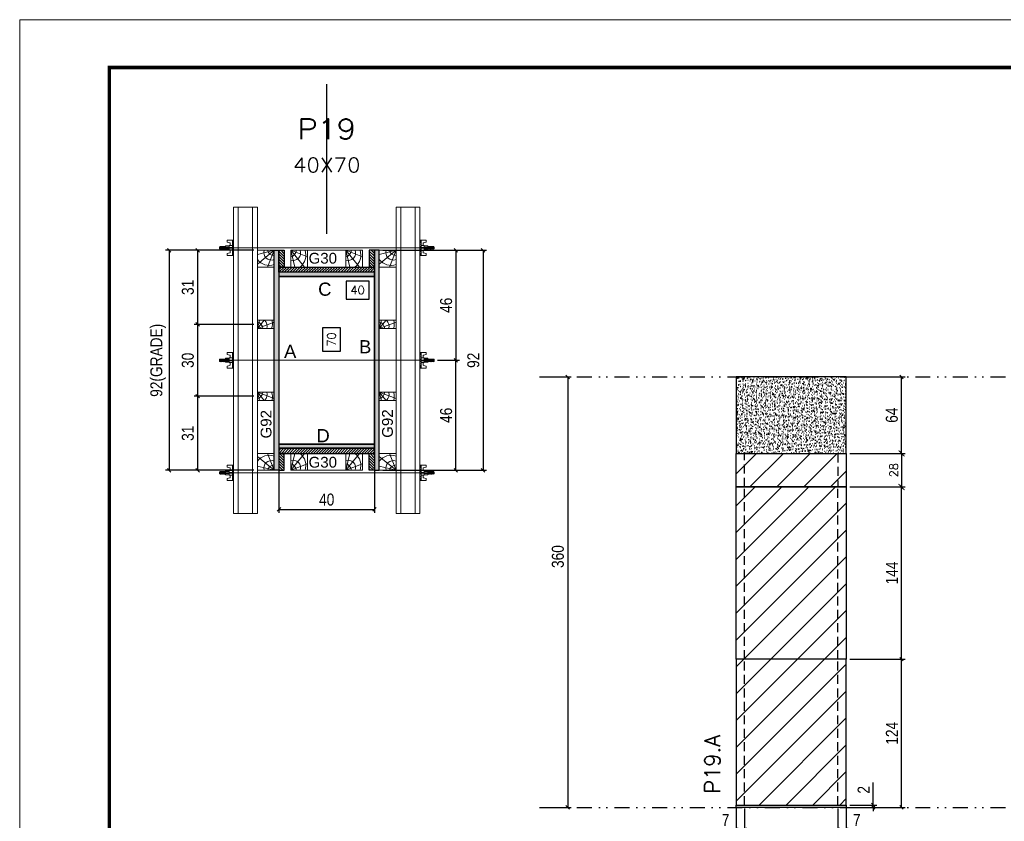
# Model space of a CAD drawing. Extents: x 2949 to 9203, y -16089 to 12527.
# Drawn here: x 7718 to 8541, y 371 to 1041 of the extents above; entities that cross this region are included whole.
import ezdxf
from ezdxf.enums import TextEntityAlignment as Align

# ---------------------------------------------------------------- set-up
doc = ezdxf.new("R2010")
doc.units = 0
for name, pattern in [('DASHED', [0.75, 0.5, -0.25]), ('DIVIDE2', [0.625, 0.25, -0.125, 0, -0.125, 0, -0.125]), ('HIDDEN', [0.375, 0.25, -0.125])]:
    doc.linetypes.add(name, pattern=pattern)
for name, color, linetype in [('CHAPA', 1, 'Continuous'), ('COTA', 241, 'Continuous'), ('cotas', 4, 'Continuous'), ('FUNDOS', 1, 'Continuous'), ('MEIO_PONT', 93, 'Continuous'), ('Nível', 160, 'Continuous'), ('Painéis', 200, 'Continuous'), ('SARRAFO', 251, 'Continuous'), ('Sarrafo de Pressão', 42, 'HIDDEN'), ('Texto de Titulo', 7, 'Continuous'), ('Texto Qtd Sarr', 242, 'Continuous'), ('TEXTO_GERAL', 7, 'Continuous')]:
    doc.layers.add(name, color=color, linetype=linetype)
for name, color, linetype, lineweight in [('Folhas', 255, 'Continuous', 9), ('Hachura', 251, 'Continuous', 9), ('Madeira', 126, 'Continuous', 18), ('Perfil Metálico', 224, 'Continuous', 18), ('SARRAFO DE PRESSAO', 251, 'DASHED', 9), ('Texto Seção', 7, 'Continuous', 15)]:
    doc.layers.add(name, color=color, linetype=linetype, lineweight=lineweight)
doc.styles.add('ARIAL', font='arial.ttf')
doc.styles.add('COTA TECNICA', font='techl___.ttf', dxfattribs={"height": 10})
doc.styles.add('COTA TECNICA 2X', font='techl___.ttf', dxfattribs={"height": 10})
doc.styles.add('COTA TECNICA-50', font='techl___.ttf', dxfattribs={"height": 10})
doc.styles.add('REGUA-120', font='ROMANS.shx', dxfattribs={"height": 15})
doc.styles.add('ROMANS', font='romans.shx')
doc.styles.add('SANSSERIF', font='sas_____.pfb')
doc.dimstyles.new('COTA PAINEL-50', dxfattribs={"dimtxt": 10, "dimasz": 3, "dimexe": 3, "dimexo": 3, "dimgap": 3, "dimtad": 1, "dimdec": 1, "dimzin": 12, "dimdsep": 46, "dimtxsty": 'COTA TECNICA-50', "dimblk1": 'OBLIQUE', "dimblk2": 'OBLIQUE', "dimsah": 1, "dimcen": 0.9, "dimclrd": 4, "dimclre": 4, "dimclrt": 240, "dimadec": 1, "dimazin": 3, "dimtfac": 1, "dimtdec": 1, "dimtmove": 0, "dimatfit": 3, "dimfxl": 1, "dimtolj": 1, "dimtzin": 12, "dimarcsym": 0})
doc.dimstyles.new('Cota Paínel', dxfattribs={"dimtxt": 7, "dimasz": 5, "dimexe": 3, "dimexo": 3, "dimgap": 3, "dimtad": 1, "dimdec": 1, "dimzin": 12, "dimdsep": 46, "dimtxsty": 'ROMANS', "dimblk": 'ARCHTICK', "dimcen": 0, "dimclrd": 4, "dimclre": 4, "dimclrt": 1, "dimadec": 1, "dimazin": 3, "dimtfac": 1, "dimtdec": 1, "dimtmove": 0, "dimatfit": 3, "dimldrblk": 'OBLIQUE', "dimfxl": 1, "dimtolj": 1, "dimtzin": 12, "dimarcsym": 0})
doc.dimstyles.new('PAINEL', dxfattribs={"dimtxt": 10, "dimasz": 3, "dimexe": 3, "dimexo": 3, "dimgap": 3, "dimtad": 1, "dimdec": 1, "dimzin": 12, "dimdsep": 46, "dimtxsty": 'COTA TECNICA', "dimblk1": 'OBLIQUE', "dimblk2": 'OBLIQUE', "dimsah": 1, "dimcen": 0.9, "dimclrd": 4, "dimclre": 4, "dimclrt": 240, "dimadec": 1, "dimazin": 3, "dimtfac": 1, "dimtdec": 1, "dimtmove": 0, "dimatfit": 3, "dimfxl": 1, "dimtolj": 1, "dimtzin": 12, "dimarcsym": 0})
doc.dimstyles.new('SECAO PILAR', dxfattribs={"dimtxt": 10, "dimasz": 3, "dimexe": 3, "dimexo": 3, "dimgap": 3, "dimtad": 1, "dimdec": 1, "dimlfac": 0.5, "dimzin": 12, "dimdsep": 46, "dimtxsty": 'COTA TECNICA 2X', "dimblk1": 'OBLIQUE', "dimblk2": 'OBLIQUE', "dimsah": 1, "dimcen": 0.9, "dimclrd": 256, "dimclre": 256, "dimclrt": 256, "dimadec": 1, "dimazin": 3, "dimtfac": 1, "dimtdec": 1, "dimtmove": 0, "dimatfit": 3, "dimfxl": 1, "dimtolj": 1, "dimtzin": 12, "dimarcsym": 0})
doc.dimstyles.new('SECÇÃO 2', dxfattribs={"dimtxt": 7, "dimasz": 6, "dimexe": 0.18, "dimexo": 2, "dimgap": -4, "dimtad": 3, "dimdec": 1, "dimlfac": 0.5, "dimzin": 12, "dimdsep": 46, "dimtxsty": 'ROMANS', "dimblk": 'ARCHTICK', "dimcen": 0.09, "dimse1": 1, "dimse2": 1, "dimsd1": 1, "dimsd2": 1, "dimclrd": 180, "dimclre": 5, "dimclrt": 1, "dimadec": 0, "dimazin": 3, "dimtfac": 1, "dimtdec": 1, "dimtofl": 0, "dimtmove": 0, "dimatfit": 3, "dimldrblk": 'ARCHTICK', "dimfxl": 1, "dimtolj": 1, "dimtzin": 0, "dimarcsym": 0})
pattern_1 = [(45, (5772.327, 1098.334), (-11.22532, 11.22532), [])]

# ---------------------------------------------------------------- blocks, each defined once
blk = doc.blocks.new('9999999999')
at = {"layer": 'Folhas'}
blk.add_lwpolyline([(98138.98, 34190.21), (99623.98, 34190.21), (99623.98, 35240.21), (98138.98, 35240.21)], close=True, dxfattribs=at)
at = {"layer": 'Folhas', "color": 30, "const_width": 3}
blk.add_lwpolyline([(98213.98, 34230.21), (99583.98, 34230.21), (99583.98, 35200.21), (98213.98, 35200.21)], close=True, dxfattribs=at)
blk = doc.blocks.new('titulo1')
at = {"layer": 'Defpoints', "color": 252, "linetype": 'HIDDEN', "ltscale": 2}
blk.add_line((0, 0), (0, 125), dxfattribs=at)
at = {"layer": 'Defpoints', "style": 'ROMANS', "oblique": 15}
blk.add_attdef('FOLHA', text='', height=10, dxfattribs=at).set_placement((0, 15.58), align=Align.MIDDLE_CENTER)
at = {"layer": 'Texto Qtd Sarr', "color": 3, "style": 'ROMANS', "oblique": 15}
for tag, height, p in [('TITULO', 17, (0, 71.45)), ('SEÇÃO', 12, (0, 41.55))]:
    blk.add_attdef(tag, text='', height=height, dxfattribs=at).set_placement(p, align=Align.MIDDLE_CENTER)
blk = doc.blocks.new('_Oblique')
at = {"color": 0, "linetype": 'ByBlock', "lineweight": -2}
blk.add_line((-0.5, -0.5), (0.5, 0.5), dxfattribs=at)
blk = doc.blocks.new('*D1655')
at = {"layer": 'cotas', "color": 4, "linetype": 'ByBlock', "lineweight": -2, "transparency": 16777216}
for p, q in [((8155.19, 742.27), (8178.91, 742.27)), ((8175.91, 742.27), (8175.91, 382.27)), ((8155.19, 382.27), (8178.91, 382.27))]:
    blk.add_line(p, q, dxfattribs=at)
at = {"layer": 'Defpoints', "color": 0, "linetype": 'ByBlock', "transparency": 16777216}
for p in [(8152.19, 742.27), (8152.19, 382.27), (8175.91, 382.27)]:
    blk.add_point(p, dxfattribs=at)
at = {"layer": 'cotas', "color": 4, "linetype": 'ByBlock', "lineweight": -2, "transparency": 16777216, "xscale": 3, "yscale": 3, "zscale": 3}
for p, rotation in [((8175.91, 742.27), 90), ((8175.91, 382.27), 270)]:
    blk.add_blockref('_Oblique', p, dxfattribs=dict(at, rotation=rotation))
at = {"layer": 'cotas', "color": 240, "linetype": 'ByBlock', "transparency": 16777216, "insert": (8167.69, 592.04), "char_height": 10, "attachment_point": 5, "rotation": 90, "style": 'COTA TECNICA'}
blk.add_mtext('\\A1;360', dxfattribs=at)
blk = doc.blocks.new('*D1644')
at = {"layer": 'COTA', "color": 4, "lineweight": -2, "transparency": 16777216}
for p, q in [((8316.89, 381.27), (8316.89, 327.09)), ((8408.89, 381.27), (8408.89, 327.09)), ((8316.89, 330.09), (8408.89, 330.09))]:
    blk.add_line(p, q, dxfattribs=at)
at = {"layer": 'Defpoints', "color": 0, "transparency": 16777216}
for p in [(8316.89, 384.27), (8408.89, 384.27), (8408.89, 330.09)]:
    blk.add_point(p, dxfattribs=at)
at = {"layer": 'COTA', "color": 4, "lineweight": -2, "transparency": 16777216, "xscale": 3, "yscale": 3, "zscale": 3, "rotation": 180}
blk.add_blockref('_Oblique', (8316.89, 330.09), dxfattribs=at)
at = {"layer": 'COTA', "color": 4, "lineweight": -2, "transparency": 16777216, "xscale": 3, "yscale": 3, "zscale": 3}
blk.add_blockref('_Oblique', (8408.89, 330.09), dxfattribs=at)
at = {"layer": 'COTA', "color": 240, "transparency": 16777216, "insert": (8362.89, 338.18), "char_height": 10, "attachment_point": 5, "style": 'COTA TECNICA'}
blk.add_mtext('\\A1;92', dxfattribs=at)
blk = doc.blocks.new('*D1645')
at = {"layer": 'COTA', "color": 4, "lineweight": -2, "transparency": 16777216}
for p, q in [((8411.89, 506.27), (8458.13, 506.27)), ((8455.13, 382.27), (8455.13, 506.27)), ((8411.89, 382.27), (8458.13, 382.27))]:
    blk.add_line(p, q, dxfattribs=at)
at = {"layer": 'Defpoints', "color": 0, "transparency": 16777216}
for p in [(8408.89, 506.27), (8455.13, 506.27), (8408.89, 382.27)]:
    blk.add_point(p, dxfattribs=at)
at = {"layer": 'COTA', "color": 4, "lineweight": -2, "transparency": 16777216, "xscale": 3, "yscale": 3, "zscale": 3}
for p, rotation in [((8455.13, 506.27), 90), ((8455.13, 382.27), 270)]:
    blk.add_blockref('_Oblique', p, dxfattribs=dict(at, rotation=rotation))
at = {"layer": 'COTA', "color": 240, "transparency": 16777216, "insert": (8447.06, 444.27), "char_height": 10, "attachment_point": 5, "rotation": 90, "style": 'COTA TECNICA-50'}
blk.add_mtext('\\A1;124', dxfattribs=at)
blk = doc.blocks.new('*D1646')
at = {"layer": 'COTA', "color": 4, "lineweight": -2, "transparency": 16777216}
for p, q in [((8431.42, 384.27), (8431.42, 403.07)), ((8411.89, 384.27), (8434.42, 384.27)), ((8411.89, 382.27), (8434.42, 382.27)), ((8431.42, 382.27), (8431.42, 384.27)), ((8431.42, 382.27), (8431.42, 379.27))]:
    blk.add_line(p, q, dxfattribs=at)
at = {"layer": 'Defpoints', "color": 0, "transparency": 16777216}
for p in [(8408.89, 384.27), (8408.89, 382.27), (8431.42, 382.27)]:
    blk.add_point(p, dxfattribs=at)
at = {"layer": 'COTA', "color": 4, "lineweight": -2, "transparency": 16777216, "xscale": 3, "yscale": 3, "zscale": 3}
for p, rotation in [((8431.42, 384.27), 270), ((8431.42, 382.27), 90)]:
    blk.add_blockref('_Oblique', p, dxfattribs=dict(at, rotation=rotation))
at = {"layer": 'COTA', "color": 240, "transparency": 16777216, "insert": (8423.42, 397.01), "char_height": 10, "attachment_point": 5, "rotation": 90, "style": 'COTA TECNICA-50'}
blk.add_mtext('\\A1;2', dxfattribs=at)
blk = doc.blocks.new('*D1647')
at = {"layer": 'COTA', "color": 4, "lineweight": -2, "transparency": 16777216}
for p, q in [((8316.89, 379.27), (8316.89, 360.76)), ((8323.89, 381.27), (8323.89, 360.76)), ((8316.89, 363.76), (8302.16, 363.76)), ((8323.89, 363.76), (8316.89, 363.76))]:
    blk.add_line(p, q, dxfattribs=at)
at = {"layer": 'Defpoints', "color": 0, "transparency": 16777216}
for p in [(8316.89, 382.27), (8323.89, 384.27), (8316.89, 363.76)]:
    blk.add_point(p, dxfattribs=at)
at = {"layer": 'COTA', "color": 4, "lineweight": -2, "transparency": 16777216, "xscale": 3, "yscale": 3, "zscale": 3, "rotation": 180}
blk.add_blockref('_Oblique', (8316.89, 363.76), dxfattribs=at)
at = {"layer": 'COTA', "color": 4, "lineweight": -2, "transparency": 16777216, "xscale": 3, "yscale": 3, "zscale": 3}
blk.add_blockref('_Oblique', (8323.89, 363.76), dxfattribs=at)
at = {"layer": 'COTA', "color": 240, "transparency": 16777216, "insert": (8308.03, 371.83), "char_height": 10, "attachment_point": 5, "style": 'COTA TECNICA-50'}
blk.add_mtext('\\A1;7', dxfattribs=at)
blk = doc.blocks.new('*D1648')
at = {"layer": 'COTA', "color": 4, "lineweight": -2, "transparency": 16777216}
for p, q in [((8401.89, 381.27), (8401.89, 360.76)), ((8408.89, 379.27), (8408.89, 360.76)), ((8401.89, 363.76), (8408.89, 363.76)), ((8408.89, 363.76), (8423.62, 363.76))]:
    blk.add_line(p, q, dxfattribs=at)
at = {"layer": 'Defpoints', "color": 0, "transparency": 16777216}
for p in [(8401.89, 384.27), (8408.89, 382.27), (8408.89, 363.76)]:
    blk.add_point(p, dxfattribs=at)
at = {"layer": 'COTA', "color": 4, "lineweight": -2, "transparency": 16777216, "xscale": 3, "yscale": 3, "zscale": 3, "rotation": 180}
blk.add_blockref('_Oblique', (8401.89, 363.76), dxfattribs=at)
at = {"layer": 'COTA', "color": 4, "lineweight": -2, "transparency": 16777216, "xscale": 3, "yscale": 3, "zscale": 3}
blk.add_blockref('_Oblique', (8408.89, 363.76), dxfattribs=at)
at = {"layer": 'COTA', "color": 240, "transparency": 16777216, "insert": (8417.76, 371.83), "char_height": 10, "attachment_point": 5, "style": 'COTA TECNICA-50'}
blk.add_mtext('\\A1;7', dxfattribs=at)
blk = doc.blocks.new('*D1630')
at = {"layer": 'COTA', "color": 180, "lineweight": -2, "transparency": 16777216}
for p, q in [((7985.84, 783.2), (7970.84, 783.2)), ((7970.84, 783.2), (7970.84, 763.86)), ((7985.84, 763.86), (7985.84, 783.2)), ((7970.84, 763.86), (7985.84, 763.86))]:
    blk.add_line(p, q, dxfattribs=at)
at = {"layer": 'Defpoints', "color": 0, "transparency": 16777216}
for p in [(7934.33, 826.16), (7934.33, 686.16), (7989.84, 686.16)]:
    blk.add_point(p, dxfattribs=at)
at = {"layer": 'COTA', "color": 1, "transparency": 16777216, "insert": (7978.34, 773.53), "char_height": 7, "attachment_point": 5, "rotation": 90, "style": 'ROMANS'}
blk.add_mtext('\\A1;70', dxfattribs=at)
blk = doc.blocks.new('_ArchTick')
at = {"color": 0, "linetype": 'ByBlock', "const_width": 0.15}
blk.add_lwpolyline([(-0.5, -0.5), (0.5, 0.5)], dxfattribs=at)
blk = doc.blocks.new('*D1631')
at = {"layer": 'COTA', "lineweight": -2, "transparency": 16777216}
for p, q in [((8021.33, 848.16), (8108.1, 848.16)), ((8105.1, 848.16), (8105.1, 664.16)), ((8021.33, 664.16), (8108.1, 664.16))]:
    blk.add_line(p, q, dxfattribs=at)
at = {"layer": 'Defpoints', "color": 0, "transparency": 16777216}
for p in [(8018.33, 848.16), (8018.33, 664.16), (8105.1, 664.16)]:
    blk.add_point(p, dxfattribs=at)
at = {"layer": 'COTA', "lineweight": -2, "transparency": 16777216, "xscale": 3, "yscale": 3, "zscale": 3}
for p, rotation in [((8105.1, 848.16), 90), ((8105.1, 664.16), 270)]:
    blk.add_blockref('_Oblique', p, dxfattribs=dict(at, rotation=rotation))
at = {"layer": 'COTA', "transparency": 16777216, "insert": (8097.02, 756.16), "char_height": 10, "attachment_point": 5, "rotation": 90, "style": 'COTA TECNICA 2X'}
blk.add_mtext('\\A1;92', dxfattribs=at)
blk = doc.blocks.new('*D1632')
at = {"layer": 'COTA', "lineweight": -2, "transparency": 16777216}
for p, q in [((8055.33, 848.16), (8085.33, 848.16)), ((8082.33, 848.16), (8082.33, 756.16)), ((8067.13, 756.16), (8085.33, 756.16))]:
    blk.add_line(p, q, dxfattribs=at)
at = {"layer": 'Defpoints', "color": 0, "transparency": 16777216}
for p in [(8052.33, 848.16), (8064.13, 756.16), (8082.33, 756.16)]:
    blk.add_point(p, dxfattribs=at)
at = {"layer": 'COTA', "lineweight": -2, "transparency": 16777216, "xscale": 3, "yscale": 3, "zscale": 3}
for p, rotation in [((8082.33, 848.16), 90), ((8082.33, 756.16), 270)]:
    blk.add_blockref('_Oblique', p, dxfattribs=dict(at, rotation=rotation))
at = {"layer": 'COTA', "transparency": 16777216, "insert": (8074.23, 802.16), "char_height": 10, "attachment_point": 5, "rotation": 90, "style": 'COTA TECNICA 2X'}
blk.add_mtext('\\A1;46', dxfattribs=at)
blk = doc.blocks.new('*D1633')
at = {"layer": 'COTA', "lineweight": -2, "transparency": 16777216}
for p, q in [((8067.13, 756.16), (8085.33, 756.16)), ((8082.33, 664.16), (8082.33, 756.16)), ((8055.33, 664.16), (8085.33, 664.16))]:
    blk.add_line(p, q, dxfattribs=at)
at = {"layer": 'Defpoints', "color": 0, "transparency": 16777216}
for p in [(8064.13, 756.16), (8082.33, 756.16), (8052.33, 664.16)]:
    blk.add_point(p, dxfattribs=at)
at = {"layer": 'COTA', "lineweight": -2, "transparency": 16777216, "xscale": 3, "yscale": 3, "zscale": 3}
for p, rotation in [((8082.33, 756.16), 90), ((8082.33, 664.16), 270)]:
    blk.add_blockref('_Oblique', p, dxfattribs=dict(at, rotation=rotation))
at = {"layer": 'COTA', "transparency": 16777216, "insert": (8074.23, 710.16), "char_height": 10, "attachment_point": 5, "rotation": 90, "style": 'COTA TECNICA 2X'}
blk.add_mtext('\\A1;46', dxfattribs=at)
blk = doc.blocks.new('*D1634')
at = {"layer": 'COTA', "color": 180, "lineweight": -2, "transparency": 16777216}
for p, q in [((8009.83, 822.37), (7990.5, 822.37)), ((7990.5, 822.37), (7990.5, 807.37)), ((8009.83, 807.37), (8009.83, 822.37)), ((7990.5, 807.37), (8009.83, 807.37))]:
    blk.add_line(p, q, dxfattribs=at)
at = {"layer": 'Defpoints', "color": 0, "transparency": 16777216}
for p in [(7934.33, 826.16), (8014.33, 826.16), (8014.33, 803.37)]:
    blk.add_point(p, dxfattribs=at)
at = {"layer": 'COTA', "color": 1, "transparency": 16777216, "insert": (8000.16, 814.87), "char_height": 7, "attachment_point": 5, "style": 'ROMANS'}
blk.add_mtext('\\A1;40', dxfattribs=at)
blk = doc.blocks.new('PONTALETE')
at = {"layer": 'Madeira'}
for q in [(2.71, 7), (7, 5.76), (7, 1.74)]:
    blk.add_line((0, 0), q, dxfattribs=at)
blk.add_lwpolyline([(0, 0), (7, 0), (7, 7), (0, 7)], close=True, dxfattribs=at)
for centre, radius, start, end in [((2.04, 0.06), 6.23, 37.2818, 109.0913), ((1.09, 0.9), 3.19, 343.603, 109.9847), ((-0.21, -0.78), 3.09, 14.6322, 86.0383)]:
    blk.add_arc(centre, radius, start, end, dxfattribs=at)
blk = doc.blocks.new('*D1635')
at = {"layer": 'COTA', "lineweight": -2, "transparency": 16777216}
for p, q in [((7913.33, 848.16), (7839.55, 848.16)), ((7842.55, 848.16), (7842.55, 664.16)), ((7913.33, 664.16), (7839.55, 664.16))]:
    blk.add_line(p, q, dxfattribs=at)
at = {"layer": 'Defpoints', "color": 0, "transparency": 16777216}
for p in [(7916.33, 848.16), (7842.55, 664.16), (7916.33, 664.16)]:
    blk.add_point(p, dxfattribs=at)
at = {"layer": 'COTA', "lineweight": -2, "transparency": 16777216, "xscale": 3, "yscale": 3, "zscale": 3}
for p, rotation in [((7842.55, 848.16), 90), ((7842.55, 664.16), 270)]:
    blk.add_blockref('_Oblique', p, dxfattribs=dict(at, rotation=rotation))
at = {"layer": 'COTA', "transparency": 16777216, "insert": (7833.33, 756.16), "char_height": 10, "attachment_point": 5, "rotation": 90, "style": 'COTA TECNICA 2X'}
blk.add_mtext('\\A1;92(GRADE)', dxfattribs=at)
blk = doc.blocks.new('MEIO PONTALETE')
at = {"layer": 'Madeira'}
for q in [(2.71, 7), (3.5, 2.88), (3.5, 0.87)]:
    blk.add_line((0, 0), q, dxfattribs=at)
blk.add_lwpolyline([(0, 0), (3.5, 0), (3.5, 7), (0, 7)], close=True, dxfattribs=at)
for centre, radius, start, end in [((2.04, 0.06), 6.23, 76.4499, 109.0913), ((1.09, 0.9), 3.19, 40.9063, 109.9847), ((-0.21, -0.78), 3.09, 14.6322, 86.0383)]:
    blk.add_arc(centre, radius, start, end, dxfattribs=at)
blk = doc.blocks.new('*D1636')
at = {"layer": 'COTA', "lineweight": -2, "transparency": 16777216}
for p, q in [((7913.33, 726.16), (7863.39, 726.16)), ((7866.39, 726.16), (7866.39, 664.16)), ((7913.33, 664.16), (7863.39, 664.16))]:
    blk.add_line(p, q, dxfattribs=at)
at = {"layer": 'Defpoints', "color": 0, "transparency": 16777216}
for p in [(7916.33, 726.16), (7866.39, 664.16), (7916.33, 664.16)]:
    blk.add_point(p, dxfattribs=at)
at = {"layer": 'COTA', "lineweight": -2, "transparency": 16777216, "xscale": 3, "yscale": 3, "zscale": 3}
for p, rotation in [((7866.39, 726.16), 90), ((7866.39, 664.16), 270)]:
    blk.add_blockref('_Oblique', p, dxfattribs=dict(at, rotation=rotation))
at = {"layer": 'COTA', "transparency": 16777216, "insert": (7858.17, 695.16), "char_height": 10, "attachment_point": 5, "rotation": 90, "style": 'COTA TECNICA 2X'}
blk.add_mtext('\\A1;31', dxfattribs=at)
blk = doc.blocks.new('C')
at = {"layer": 'Hachura', "color": 0}
for p, q in [((0, 3.22), (0, -3.22)), ((0.45, 3.22), (0, 3.22)), ((0.46, 3.16), (0, 3.16)), ((0.46, 3.05), (0, 3.05)), ((0.46, 2.88), (0, 2.88)), ((0, 2.75), (0, -1.16)), ((0.46, 2.65), (0, 2.65)), ((0.46, 2.23), (0, 2.23)), ((0.46, 1.51), (0, 1.51)), ((0.39, 0.49), (0.17, 0.49)), ((0.45, -3.23), (0.45, 3.22)), ((0.45, 3.22), (2.58, 3.22)), ((1.74, 0.97), (0.45, 0.97)), ((1.45, 0.1), (0.45, 0.1)), ((1.35, 1.94), (1.35, 0.96)), ((2.58, 2.39), (1.47, 2.09)), ((1.74, -0.97), (1.74, 0.97)), ((1.74, 0.97), (1.74, 0.84)), ((1.74, 0.97), (1.74, 0.84)), ((1.74, 0.84), (3.35, 0.84)), ((3.35, 0.45), (1.74, 0.45)), ((2.58, 3.22), (2.58, 2.39)), ((3.32, 0.84), (3.32, -0.84)), ((3.35, 0.84), (3.35, -0.84)), ((3.68, 0.45), (3.35, 0.45)), ((3.84, -0.52), (3.35, 0.45)), ((3.35, 0.06), (3.67, -0.57)), ((3.68, 0.45), (4.16, -0.52)), ((3.72, 0.5), (4.25, -0.57)), ((4.37, -0.55), (3.83, 0.53)), ((4.15, 0.45), (3.93, 0.45)), ((4.42, -0.52), (3.93, 0.45)), ((4.15, 0.45), (4.26, 0.45)), ((4.26, 0.45), (4.74, -0.52)), ((4.3, 0.5), (4.83, -0.57)), ((4.95, -0.55), (4.41, 0.53)), ((4.51, 0.45), (4.84, 0.45)), ((5, -0.52), (4.51, 0.45)), ((4.84, 0.45), (5.32, -0.52)), ((4.88, 0.5), (5.41, -0.57)), ((5.53, -0.55), (4.99, 0.53)), ((5.58, -0.52), (5.09, 0.45)), ((5.42, 0.45), (5.09, 0.45)), ((5.58, -0.52), (5.09, 0.45)), ((5.42, 0.45), (5.74, -0.19)), ((5.46, 0.5), (5.74, -0.07)), ((5.74, 0.19), (5.57, 0.53)), ((5.74, 0.32), (5.68, 0.45)), ((5.68, 0.45), (5.74, 0.45)), ((5.74, 0.45), (5.9, 0.29)), ((5.74, 0.45), (5.74, -0.52)), ((5.9, -0.36), (5.9, 0.29)), ((0.45, 0), (0, 0)), ((0.46, -1.52), (0, -1.52)), ((0.46, -2.23), (0, -2.23)), ((0.46, -2.65), (0, -2.65)), ((0.46, -2.88), (0, -2.88)), ((0.46, -3.05), (0, -3.05)), ((0.46, -3.16), (0, -3.16)), ((0, -3.22), (2.57, -3.22)), ((0.08, -0.48), (0.29, -0.48)), ((0.29, -0.48), (0.4, -0.48)), ((0.45, 0), (0.45, -0.97)), ((0.45, -0.16), (1.45, -0.16)), ((0.45, -0.65), (0.45, -0.32)), ((0.45, -3.23), (0.45, -0.65)), ((0.45, -0.97), (1.74, -0.97)), ((1.35, -1.94), (1.35, -0.97)), ((2.58, -2.39), (1.47, -2.1)), ((3.35, -0.32), (1.74, -0.32)), ((3.35, -0.84), (1.74, -0.84)), ((2.58, -3.23), (2.58, -2.39)), ((3.35, -0.07), (3.58, -0.52)), ((3.35, -0.52), (3.58, -0.52)), ((3.84, -0.52), (4.16, -0.52)), ((4.42, -0.52), (4.74, -0.52)), ((4.63, -0.52), (4.74, -0.52)), ((5, -0.52), (5.32, -0.52)), ((5.58, -0.52), (5.74, -0.52)), ((5.74, -0.52), (5.9, -0.36)), ((5.74, -0.52), (5.74, -0.52))]:
    blk.add_line(p, q, dxfattribs=at)
for centre, radius, start, end in [((1.52, 1.94), 0.161, 104.7436, 180), ((1.44, -0.03), 0.129, 272.695, 87.305), ((3.81, 0.39), 0.143, 25.5688, 154.4312), ((4.39, 0.39), 0.143, 25.5688, 154.4312), ((4.97, 0.39), 0.143, 25.5688, 154.4312), ((5.55, 0.39), 0.143, 25.5688, 154.4312), ((0.17, -0.37), 0.174, 221.744, 317.8592), ((1.52, -1.94), 0.161, 180, 255.2564), ((3.71, -0.4), 0.174, 222.1408, 318.256), ((4.29, -0.4), 0.174, 222.1408, 318.256), ((4.87, -0.4), 0.174, 222.1408, 318.256), ((5.45, -0.4), 0.174, 222.1408, 318.256), ((5.61, -0.4), 0.174, 317.8592, 318.256)]:
    blk.add_arc(centre, radius, start, end, dxfattribs=at)
blk = doc.blocks.new('*D1637')
at = {"layer": 'COTA', "lineweight": -2, "transparency": 16777216}
for p, q in [((7913.33, 848.16), (7863.39, 848.16)), ((7866.39, 848.16), (7866.39, 786.16)), ((7913.33, 786.16), (7863.39, 786.16))]:
    blk.add_line(p, q, dxfattribs=at)
at = {"layer": 'Defpoints', "color": 0, "transparency": 16777216}
for p in [(7916.33, 848.16), (7866.39, 786.16), (7916.33, 786.16)]:
    blk.add_point(p, dxfattribs=at)
at = {"layer": 'COTA', "lineweight": -2, "transparency": 16777216, "xscale": 3, "yscale": 3, "zscale": 3}
for p, rotation in [((7866.39, 848.16), 90), ((7866.39, 786.16), 270)]:
    blk.add_blockref('_Oblique', p, dxfattribs=dict(at, rotation=rotation))
at = {"layer": 'COTA', "transparency": 16777216, "insert": (7858.17, 817.16), "char_height": 10, "attachment_point": 5, "rotation": 90, "style": 'COTA TECNICA 2X'}
blk.add_mtext('\\A1;31', dxfattribs=at)
blk = doc.blocks.new('*D1638')
at = {"layer": 'COTA', "lineweight": -2, "transparency": 16777216}
for p, q in [((7913.33, 786.16), (7863.39, 786.16)), ((7866.39, 786.16), (7866.39, 726.16)), ((7913.33, 726.16), (7863.39, 726.16))]:
    blk.add_line(p, q, dxfattribs=at)
at = {"layer": 'Defpoints', "color": 0, "transparency": 16777216}
for p in [(7916.33, 786.16), (7866.39, 726.16), (7916.33, 726.16)]:
    blk.add_point(p, dxfattribs=at)
at = {"layer": 'COTA', "lineweight": -2, "transparency": 16777216, "xscale": 3, "yscale": 3, "zscale": 3}
for p, rotation in [((7866.39, 786.16), 90), ((7866.39, 726.16), 270)]:
    blk.add_blockref('_Oblique', p, dxfattribs=dict(at, rotation=rotation))
at = {"layer": 'COTA', "transparency": 16777216, "insert": (7858.17, 756.16), "char_height": 10, "attachment_point": 5, "rotation": 90, "style": 'COTA TECNICA 2X'}
blk.add_mtext('\\A1;30', dxfattribs=at)
blk = doc.blocks.new('*D1654')
at = {"layer": 'COTA', "lineweight": -2, "transparency": 16777216}
for p, q in [((7934.33, 679.56), (7934.33, 628.52)), ((8014.33, 679.56), (8014.33, 628.52)), ((7934.33, 631.52), (8014.33, 631.52))]:
    blk.add_line(p, q, dxfattribs=at)
at = {"layer": 'Defpoints', "color": 0, "transparency": 16777216}
for p in [(7934.33, 682.56), (8014.33, 682.56), (8014.33, 631.52)]:
    blk.add_point(p, dxfattribs=at)
at = {"layer": 'COTA', "lineweight": -2, "transparency": 16777216, "xscale": 3, "yscale": 3, "zscale": 3, "rotation": 180}
blk.add_blockref('_Oblique', (7934.33, 631.52), dxfattribs=at)
at = {"layer": 'COTA', "lineweight": -2, "transparency": 16777216, "xscale": 3, "yscale": 3, "zscale": 3}
blk.add_blockref('_Oblique', (8014.33, 631.52), dxfattribs=at)
at = {"layer": 'COTA', "transparency": 16777216, "insert": (7974.33, 639.63), "char_height": 10, "attachment_point": 5, "style": 'COTA TECNICA 2X'}
blk.add_mtext('\\A1;40', dxfattribs=at)
blk = doc.blocks.new('*D1652')
at = {"layer": 'Defpoints', "color": 0, "linetype": 'ByBlock', "transparency": 16777216}
for p in [(8408.89, 650.27), (8455.13, 650.27), (8408.89, 506.27)]:
    blk.add_point(p, dxfattribs=at)
at = {"layer": 'FUNDOS', "color": 4, "linetype": 'ByBlock', "lineweight": -2, "transparency": 16777216}
for p, q in [((8411.89, 650.27), (8458.13, 650.27)), ((8455.13, 506.27), (8455.13, 650.27)), ((8411.89, 506.27), (8458.13, 506.27))]:
    blk.add_line(p, q, dxfattribs=at)
at = {"layer": 'FUNDOS', "color": 4, "linetype": 'ByBlock', "lineweight": -2, "transparency": 16777216, "xscale": 3, "yscale": 3, "zscale": 3}
for p, rotation in [((8455.13, 650.27), 90), ((8455.13, 506.27), 270)]:
    blk.add_blockref('_Oblique', p, dxfattribs=dict(at, rotation=rotation))
at = {"layer": 'FUNDOS', "color": 240, "linetype": 'ByBlock', "transparency": 16777216, "insert": (8447.06, 578.27), "char_height": 10, "attachment_point": 5, "rotation": 90, "style": 'COTA TECNICA'}
blk.add_mtext('\\A1;144', dxfattribs=at)
blk = doc.blocks.new('*D1625')
at = {"layer": 'COTA', "color": 4, "lineweight": -2, "transparency": 16777216}
for p, q in [((8411.89, 742.27), (8458.13, 742.27)), ((8455.13, 678.27), (8455.13, 742.27)), ((8411.89, 678.27), (8458.13, 678.27))]:
    blk.add_line(p, q, dxfattribs=at)
at = {"layer": 'Defpoints', "color": 0, "transparency": 16777216}
for p in [(8408.89, 742.27), (8455.13, 742.27), (8408.89, 678.27)]:
    blk.add_point(p, dxfattribs=at)
at = {"layer": 'COTA', "color": 4, "lineweight": -2, "transparency": 16777216, "xscale": 3, "yscale": 3, "zscale": 3}
for p, rotation in [((8455.13, 742.27), 90), ((8455.13, 678.27), 270)]:
    blk.add_blockref('_Oblique', p, dxfattribs=dict(at, rotation=rotation))
at = {"layer": 'COTA', "color": 240, "transparency": 16777216, "insert": (8447.03, 710.27), "char_height": 10, "attachment_point": 5, "rotation": 90, "style": 'COTA TECNICA'}
blk.add_mtext('\\A1;64', dxfattribs=at)
blk = doc.blocks.new('*D1628')
at = {"layer": 'COTA', "color": 4, "lineweight": -2, "transparency": 16777216}
for p, q in [((8411.89, 678.27), (8458.13, 678.27)), ((8455.13, 678.27), (8455.13, 650.27)), ((8411.89, 650.27), (8458.13, 650.27))]:
    blk.add_line(p, q, dxfattribs=at)
at = {"layer": 'Defpoints', "color": 0, "transparency": 16777216}
for p in [(8408.89, 678.27), (8408.89, 650.27), (8455.13, 650.27)]:
    blk.add_point(p, dxfattribs=at)
at = {"layer": 'COTA', "color": 4, "lineweight": -2, "transparency": 16777216, "xscale": 5, "yscale": 5, "zscale": 5}
for p, rotation in [((8455.13, 678.27), 90), ((8455.13, 650.27), 270)]:
    blk.add_blockref('_ArchTick', p, dxfattribs=dict(at, rotation=rotation))
at = {"layer": 'COTA', "color": 1, "transparency": 16777216, "insert": (8448.63, 664.27), "char_height": 7, "attachment_point": 5, "rotation": 90, "style": 'ROMANS'}
blk.add_mtext('\\A1;28', dxfattribs=at)

msp = doc.modelspace()

# ---------------------------------------------------------------- hatches: boundary and pattern name
at = {"layer": 'COTA', "linetype": 'ByBlock'}
h = msp.add_hatch(dxfattribs=at)
h.set_pattern_fill('AR-CONC', color=256, scale=0.03)
h.set_pattern_definition([(50, (-122786.19, -26168.996), (5.46554007, -0.47817257), [0.5715, -6.2865]), (355, (-122786.19, -26168.996), (-1.05730264, 5.73170536), [0.4572, -5.02921753]), (100.4514447, (-122785.735, -26169.0357), (4.40823741, 5.25353256), [0.48570026, -5.34270734]), (46.1842, (-122786.19, -26167.472), (8.13237123, -1.26126984), [0.85725, -9.42975]), (96.6355576, (-122785.5125, -26167.577), (7.122124, 7.42278374), [0.7285507, -8.01406824]), (351.184151, (-122786.19, -26167.472), (7.122124, 7.42278374), [0.685799, -7.54379196]), (21, (-122785.428, -26167.853), (4.54843174, -3.06795595), [0.5715, -6.2865]), (326, (-122785.428, -26167.853), (1.85406085, 5.52563898), [0.4572, -5.0292]), (71.451445, (-122785.049, -26168.1085), (6.40249258, 2.45768307), [0.48570026, -5.34269813]), (37.5, (-122786.1902, -26168.9958), (0.092658098, 2.536651166), [0, -4.96824, 0, -5.1054, 0, -5.04825]), (7.5, (-122786.1902, -26168.9958), (2.004589875, 3.005417245), [0, -2.91084, 0, -4.85394, 0, -1.92405]), (327.5, (-122787.8895, -26168.9958), (4.067717855, -0.17186232), [0, -1.905, 0, -5.9436, 0, -7.8867]), (317.5, (-122788.6515, -26168.996), (4.44387544, 0.76279473), [0, -2.4765, 0, -3.94716, 0, -5.6007])])
h.paths.add_polyline_path([(8316.89, 678.27), (8408.89, 678.27), (8408.89, 742.27), (8316.89, 742.27)])
at = {"layer": 'Hachura'}
h = msp.add_hatch(color=256, dxfattribs=at)
h.dxf.hatch_style = 1
h.paths.add_polyline_path([(7934.33, 664.16), (7930.33, 664.16), (7930.33, 848.16), (7934.33, 848.16)])
h = msp.add_hatch(color=256, dxfattribs=at)
h.dxf.hatch_style = 1
h.paths.add_polyline_path([(7934.33, 664.16), (7930.33, 664.16), (7930.33, 848.16), (7934.33, 848.16)])
h = msp.add_hatch(dxfattribs=at)
h.set_pattern_fill('ANSI31', color=256, scale=0.5, angle=90, style=0)
h.set_pattern_definition([(135, (-14957.0793, 9972.1135), (-1.12253202, -1.12253202), [])])
h.paths.add_polyline_path([(7934.33, 834.16), (7938.73, 834.16), (7938.73, 848.16), (7934.33, 848.16)])
h = msp.add_hatch(dxfattribs=at)
h.set_pattern_fill('ANSI31', color=256, scale=0.5, angle=90, style=0)
h.set_pattern_definition([(135, (-14915.0793, 9972.1135), (-1.12253202, -1.12253202), [])])
h.paths.add_polyline_path([(8014.33, 834.16), (8009.93, 834.16), (8009.93, 848.16), (8014.33, 848.16)])
h = msp.add_hatch(color=256, dxfattribs=at)
h.dxf.hatch_style = 1
h.paths.add_polyline_path([(8014.33, 664.16), (8018.33, 664.16), (8018.33, 848.16), (8014.33, 848.16)])
h = msp.add_hatch(color=256, dxfattribs=at)
h.dxf.hatch_style = 1
h.paths.add_polyline_path([(8014.33, 664.16), (8018.33, 664.16), (8018.33, 848.16), (8014.33, 848.16)])
h = msp.add_hatch(dxfattribs=at)
h.set_pattern_fill('ANSI31', color=256, scale=0.5, style=0)
h.set_pattern_definition([(45, (17108.2807, 23759.1698), (-1.12253202, 1.12253202), [])])
h.paths.add_polyline_path([(8014.33, 829.76), (8014.33, 834.16), (7934.33, 834.16), (7934.33, 829.76)])
h = msp.add_hatch(color=256, dxfattribs=at)
h.dxf.hatch_style = 1
h.paths.add_polyline_path([(7934.33, 829.76), (7934.33, 826.16), (8014.33, 826.16), (8014.33, 829.76)])
h = msp.add_hatch(color=256, dxfattribs=at)
h.dxf.hatch_style = 1
h.paths.add_polyline_path([(7934.33, 829.76), (7934.33, 826.16), (8014.33, 826.16), (8014.33, 829.76)])
h = msp.add_hatch(color=256, dxfattribs=at)
h.dxf.hatch_style = 1
h.paths.add_polyline_path([(7934.33, 686.16), (7934.33, 682.56), (8014.33, 682.56), (8014.33, 686.16)])
h = msp.add_hatch(color=256, dxfattribs=at)
h.dxf.hatch_style = 1
h.paths.add_polyline_path([(7934.33, 686.16), (7934.33, 682.56), (8014.33, 682.56), (8014.33, 686.16)])
h = msp.add_hatch(dxfattribs=at)
h.set_pattern_fill('ANSI31', color=256, scale=0.5, style=0)
h.set_pattern_definition([(45, (17108.2807, 23785.1698), (-1.12253202, 1.12253202), [])])
h.paths.add_polyline_path([(8014.33, 682.56), (8014.33, 678.16), (7934.33, 678.16), (7934.33, 682.56)])
h = msp.add_hatch(dxfattribs=at)
h.set_pattern_fill('ANSI31', color=256, scale=0.5, angle=90, style=0)
h.set_pattern_definition([(135, (-14957.0793, 10167.1135), (-1.12253202, -1.12253202), [])])
h.paths.add_polyline_path([(7934.33, 678.16), (7938.73, 678.16), (7938.73, 664.16), (7934.33, 664.16)])
h = msp.add_hatch(dxfattribs=at)
h.set_pattern_fill('ANSI31', color=256, scale=0.5, angle=90, style=0)
h.set_pattern_definition([(135, (-14915.0793, 10167.1135), (-1.12253202, -1.12253202), [])])
h.paths.add_polyline_path([(8014.33, 678.16), (8009.93, 678.16), (8009.93, 664.16), (8014.33, 664.16)])
h = msp.add_hatch(dxfattribs=at)
h.set_pattern_fill('ANSI31', color=256, scale=5)
h.paths.add_polyline_path([(8408.89, 678.27), (8316.89, 678.27), (8316.89, 650.27), (8408.89, 650.27)])
at = {"layer": 'Hachura', "linetype": 'ByBlock'}
h = msp.add_hatch(dxfattribs=at)
h.set_pattern_fill('ANSI31', color=256, scale=5)
h.set_pattern_definition(pattern_1)
h.paths.add_polyline_path([(8408.89, 650.27), (8316.89, 650.27), (8316.89, 506.27), (8408.89, 506.27)])
h = msp.add_hatch(dxfattribs=at)
h.set_pattern_fill('ANSI31', color=256, scale=5)
h.set_pattern_definition(pattern_1)
h.paths.add_polyline_path([(8408.89, 506.27), (8316.89, 506.27), (8316.89, 384.27), (8408.89, 384.27)])

# ---------------------------------------------------------------- linework, layer by layer
at = {"layer": 'CHAPA'}
for points in [[(7934.33, 664.16), (7930.33, 664.16), (7930.33, 848.16), (7934.33, 848.16)], [(7934.33, 664.16), (7930.33, 664.16), (7930.33, 848.16), (7934.33, 848.16)], [(8014.33, 664.16), (8018.33, 664.16), (8018.33, 848.16), (8014.33, 848.16)], [(8014.33, 664.16), (8018.33, 664.16), (8018.33, 848.16), (8014.33, 848.16)], [(7934.33, 829.76), (7934.33, 826.16), (8014.33, 826.16), (8014.33, 829.76)], [(7934.33, 829.76), (7934.33, 826.16), (8014.33, 826.16), (8014.33, 829.76)], [(7934.33, 686.16), (7934.33, 682.56), (8014.33, 682.56), (8014.33, 686.16)], [(7934.33, 686.16), (7934.33, 682.56), (8014.33, 682.56), (8014.33, 686.16)]]:
    msp.add_lwpolyline(points, close=True, dxfattribs=at)
at = {"layer": 'COTA', "linetype": 'ByBlock'}
msp.add_lwpolyline([(8316.89, 678.27), (8408.89, 678.27), (8408.89, 742.27), (8316.89, 742.27)], close=True, dxfattribs=at)
at = {"layer": 'Hachura'}
for p, q in [((7885.53, 850.16), (8059.33, 850.17)), ((7885.53, 756.16), (8059.33, 756.15)), ((7885.53, 662.16), (8059.33, 662.15))]:
    msp.add_line(p, q, dxfattribs=at)
at = {"layer": 'Madeira'}
for points in [[(7930.33, 664.16), (7916.33, 664.16), (7916.33, 848.16), (7930.33, 848.16)], [(7944.33, 848.16), (7944.33, 834.16), (8004.33, 834.16), (8004.33, 848.16)], [(8018.33, 664.16), (8032.33, 664.16), (8032.33, 848.16), (8018.33, 848.16)], [(7944.33, 664.16), (7944.33, 678.16), (8004.33, 678.16), (8004.33, 664.16)]]:
    msp.add_lwpolyline(points, close=True, dxfattribs=at)
at = {"layer": 'Nível', "color": 4, "linetype": 'DIVIDE2', "ltscale": 50}
for p, q in [((8152.19, 742.27), (9162.53, 742.27)), ((8152.19, 382.27), (9162.53, 382.27))]:
    msp.add_line(p, q, dxfattribs=at)
at = {"layer": 'Painéis'}
for p, q in [((8316.89, 678.27), (8408.89, 678.27)), ((8316.89, 650.27), (8316.89, 678.27)), ((8408.89, 678.27), (8408.89, 650.27))]:
    msp.add_line(p, q, dxfattribs=at)
for points in [[(8014.33, 826.16), (7934.33, 826.16), (7934.33, 686.16), (8014.33, 686.16)], [(8408.89, 506.27), (8316.89, 506.27), (8316.89, 650.27), (8408.89, 650.27)], [(8316.89, 650.27), (8408.89, 650.27), (8408.89, 650.27), (8316.89, 650.27)], [(8316.89, 384.27), (8408.89, 384.27), (8408.89, 506.27), (8316.89, 506.27)], [(8316.89, 384.27), (8408.89, 384.27), (8408.89, 382.27), (8316.89, 382.27)]]:
    msp.add_lwpolyline(points, close=True, dxfattribs=at)
at = {"layer": 'Perfil Metálico'}
for points in [[(7896.33, 628.16), (7916.33, 628.16), (7916.33, 884.16), (7896.33, 884.16)], [(7912.33, 884.16), (7900.33, 884.16), (7900.33, 628.16), (7912.33, 628.16)], [(8052.33, 628.16), (8032.33, 628.16), (8032.33, 884.16), (8052.33, 884.16)], [(8036.33, 884.16), (8048.33, 884.16), (8048.33, 628.16), (8036.33, 628.16)]]:
    msp.add_lwpolyline(points, close=True, dxfattribs=at)
at = {"layer": 'SARRAFO'}
for points in [[(7938.73, 848.16), (7938.73, 834.16), (7934.33, 834.16), (7934.33, 848.16)], [(8009.93, 848.16), (8009.93, 834.16), (8014.33, 834.16), (8014.33, 848.16)], [(7934.33, 834.16), (8014.33, 834.16), (8014.33, 829.76), (7934.33, 829.76)], [(7934.33, 678.16), (8014.33, 678.16), (8014.33, 682.56), (7934.33, 682.56)], [(7938.73, 664.16), (7938.73, 678.16), (7934.33, 678.16), (7934.33, 664.16)], [(8009.93, 664.16), (8009.93, 678.16), (8014.33, 678.16), (8014.33, 664.16)]]:
    msp.add_lwpolyline(points, close=True, dxfattribs=at)
at = {"layer": 'Sarrafo de Pressão', "ltscale": 30}
for p, q in [((8323.89, 650.27), (8323.89, 678.27)), ((8401.89, 678.27), (8401.89, 650.27)), ((8323.89, 506.27), (8323.89, 650.27)), ((8401.89, 506.27), (8401.89, 650.27)), ((8323.89, 384.27), (8323.89, 506.27)), ((8401.89, 384.27), (8401.89, 506.27))]:
    msp.add_line(p, q, dxfattribs=at)

# ---------------------------------------------------------------- block references
at = {"layer": 'Hachura', "linetype": 'Continuous', "yscale": 2, "zscale": 2, "rotation": 180}
for p, xscale in [((7896.33, 850.16), 2), ((8052.33, 850.16), -2)]:
    msp.add_blockref('C', p, dxfattribs=dict(at, xscale=xscale))
at = {"layer": 'Hachura', "linetype": 'Continuous', "yscale": 2, "zscale": 2}
for p, xscale in [((7896.33, 756.16), -2), ((8052.33, 756.16), 2), ((7896.33, 662.16), -2), ((8052.33, 662.16), 2)]:
    msp.add_blockref('C', p, dxfattribs=dict(at, xscale=xscale))
at = {"layer": 'MEIO_PONT'}
for name, p, xscale, yscale, zscale, rotation in [('PONTALETE', (7930.33, 848.16), 2, 2, 2, 180), ('PONTALETE', (7944.33, 848.16), 2, 2, 2, 270), ('PONTALETE', (7990.33, 848.16), 2, 2, 2, 270), ('PONTALETE', (8032.33, 848.16), 2, 2, 2, 180), ('MEIO PONTALETE', (7916.33, 782.66), -1.999999997962732, 1.999999997962732, 1.999999997962732, 270), ('MEIO PONTALETE', (8018.33, 782.66), -1.999999997962732, 1.999999997962732, 1.999999997962732, 270), ('MEIO PONTALETE', (7916.33, 729.66), 1.999999997962732, 1.999999997962732, 1.999999997962732, 270), ('MEIO PONTALETE', (8018.33, 729.66), 1.999999997962732, 1.999999997962732, 1.999999997962732, 270), ('PONTALETE', (7944.33, 664.16), -2, 2, 2, 270), ('PONTALETE', (7990.33, 664.16), -2, 2, 2, 270)]:
    msp.add_blockref(name, p, dxfattribs=dict(at, xscale=xscale, yscale=yscale, zscale=zscale, rotation=rotation))
at = {"layer": 'MEIO_PONT', "xscale": -2, "yscale": 2, "zscale": 2}
for p in [(7930.33, 664.16), (8032.33, 664.16)]:
    msp.add_blockref('PONTALETE', p, dxfattribs=at)
at = {"layer": 'SARRAFO DE PRESSAO', "color": 6, "linetype": 'ByBlock'}
msp.add_blockref('9999999999', (-90421.44, -34199.22), dxfattribs=at)
at = {"layer": 'Texto Seção'}
ref = msp.add_blockref('titulo1', (7974.33, 862.04), dxfattribs=at)
ref.add_attrib('TITULO', 'P19', dxfattribs={"layer": 'Texto de Titulo', "color": 7, "height": 17, "style": 'ROMANS', "width": 1.1}).set_placement((7974.33, 949.54), align=Align.MIDDLE_CENTER)
ref.add_attrib('SEÇÃO', '40X70', dxfattribs={"layer": 'Texto de Titulo', "color": 7, "height": 12, "style": 'ROMANS', "width": 1.1}).set_placement((7974.33, 919.54), align=Align.MIDDLE_CENTER)

# ---------------------------------------------------------------- texts
at = {"layer": 'Texto Seção', "insert": (8303.42, 393.52), "char_height": 13, "width": 285.3299, "attachment_point": 7, "rotation": 90, "style": 'REGUA-120'}
msp.add_mtext('P19.A', dxfattribs=at)
at = {"layer": 'TEXTO_GERAL', "style": 'ARIAL'}
for s, p in [('C', (7972.74, 815.66)), ('A', (7943.79, 763.61)), ('B', (8006.5, 767.52)), ('D', (7971.33, 693.16))]:
    msp.add_text(s, height=11, dxfattribs=at).set_placement(p, align=Align.MIDDLE_CENTER)
at = {"layer": 'TEXTO_GERAL', "color": 0, "linetype": 'Continuous', "style": 'SANSSERIF'}
for p in [(7923.6, 690.83), (8025.16, 691.37)]:
    msp.add_text('G92', height=9, rotation=90, dxfattribs=at).set_placement(p, align=Align.MIDDLE_LEFT)
at = {"layer": 'TEXTO_GERAL', "color": 0, "linetype": 'Continuous', "char_height": 9, "width": 285.3299, "style": 'SANSSERIF'}
for insert, attachment_point in [((7959.18, 846.02), 1), ((7959.18, 666.3), 7)]:
    msp.add_mtext('G30', dxfattribs=dict(at, insert=insert, attachment_point=attachment_point))

# ---------------------------------------------------------------- dimensions: what is measured, and where the dimension line sits
at = {"layer": 'COTA'}
dim = msp.add_linear_dim(base=(7842.55, 664.16), p1=(7916.33, 848.16), p2=(7916.33, 664.16), angle=270, text='<>(GRADE)', dimstyle='SECAO PILAR', dxfattribs=at)
dim.commit()
dim.dimension.update_dxf_attribs({"geometry": '*D1635', "text_midpoint": (7833.33, 756.16)})
for base, p1, p2, angle, dimstyle, picture, middle in [((7866.39, 786.16), (7916.33, 848.16), (7916.33, 786.16), 270, 'SECAO PILAR', '*D1637', (7858.17, 817.16)), ((8105.1, 664.16), (8018.33, 848.16), (8018.33, 664.16), 270, 'SECAO PILAR', '*D1631', (8097.02, 756.16)), ((8082.33, 756.16), (8052.33, 848.16), (8064.13, 756.16), 270, 'SECAO PILAR', '*D1632', (8074.23, 802.16)), ((7866.39, 726.16), (7916.33, 786.16), (7916.33, 726.16), 270, 'SECAO PILAR', '*D1638', (7858.17, 756.16)), ((8082.33, 756.16), (8052.33, 664.16), (8064.13, 756.16), 90, 'SECAO PILAR', '*D1633', (8074.23, 710.16)), ((7866.39, 664.16), (7916.33, 726.16), (7916.33, 664.16), 270, 'SECAO PILAR', '*D1636', (7858.17, 695.16)), ((8455.13, 650.27), (8408.89, 678.27), (8408.89, 650.27), 90, 'Cota Paínel', '*D1628', (8448.63, 664.27)), ((8455.13, 506.27), (8408.89, 382.27), (8408.89, 506.27), 90, 'COTA PAINEL-50', '*D1645', (8447.06, 444.27)), ((8316.89, 363.76), (8323.89, 384.27), (8316.89, 382.27), 180, 'COTA PAINEL-50', '*D1647', (8308.03, 371.83))]:
    dim = msp.add_linear_dim(base=base, p1=p1, p2=p2, angle=angle, dimstyle=dimstyle, dxfattribs=at)
    dim.commit()
    dim.dimension.update_dxf_attribs({"geometry": picture, "text_midpoint": middle})
for base, p1, p2, angle, dimstyle, picture, middle in [((7989.84, 686.16), (7934.33, 826.16), (7934.33, 686.16), 270, 'SECÇÃO 2', '*D1630', (7989.84, 773.53)), ((8431.42, 382.27), (8408.89, 384.27), (8408.89, 382.27), 90, 'COTA PAINEL-50', '*D1646', (8431.42, 397.01))]:
    dim = msp.add_linear_dim(base=base, p1=p1, p2=p2, angle=angle, dimstyle=dimstyle, dxfattribs=at)
    dim.commit()
    dim.dimension.update_dxf_attribs({"geometry": picture, "text_midpoint": middle, "dimtype": 160})
dim = msp.add_linear_dim(base=(8014.33, 803.37), p1=(7934.33, 826.16), p2=(8014.33, 826.16), dimstyle='SECÇÃO 2', dxfattribs=at)
dim.commit()
dim.dimension.update_dxf_attribs({"geometry": '*D1634', "text_midpoint": (8000.16, 803.37), "dimtype": 160})
dim = msp.add_linear_dim(base=(8455.13, 742.27), p1=(8408.89, 678.27), p2=(8408.89, 742.27), angle=90, dimstyle='PAINEL', override={"dimarcsym": 2}, dxfattribs=at)
dim.commit()
dim.dimension.update_dxf_attribs({"geometry": '*D1625', "text_midpoint": (8447.03, 710.27)})
for base, p1, p2, dimstyle, picture, middle in [((8014.33, 631.52), (7934.33, 682.56), (8014.33, 682.56), 'SECAO PILAR', '*D1654', (7974.33, 639.63)), ((8408.89, 363.76), (8401.89, 384.27), (8408.89, 382.27), 'COTA PAINEL-50', '*D1648', (8417.76, 371.83))]:
    dim = msp.add_linear_dim(base=base, p1=p1, p2=p2, dimstyle=dimstyle, dxfattribs=at)
    dim.commit()
    dim.dimension.update_dxf_attribs({"geometry": picture, "text_midpoint": middle})
dim = msp.add_linear_dim(base=(8408.89, 330.09), p1=(8316.89, 384.27), p2=(8408.89, 384.27), dimstyle='PAINEL', override={"dimarcsym": 2}, dxfattribs=at)
dim.commit()
dim.dimension.update_dxf_attribs({"geometry": '*D1644', "text_midpoint": (8362.89, 338.18)})
at = {"layer": 'cotas', "linetype": 'ByBlock'}
dim = msp.add_linear_dim(base=(8175.91, 382.27), p1=(8152.19, 742.27), p2=(8152.19, 382.27), angle=90, dimstyle='PAINEL', dxfattribs=at)
dim.commit()
dim.dimension.update_dxf_attribs({"geometry": '*D1655', "text_midpoint": (8175.91, 592.04), "dimtype": 160})
at = {"layer": 'FUNDOS', "linetype": 'ByBlock'}
dim = msp.add_linear_dim(base=(8455.13, 650.27), p1=(8408.89, 506.27), p2=(8408.89, 650.27), angle=90, dimstyle='PAINEL', dxfattribs=at)
dim.commit()
dim.dimension.update_dxf_attribs({"geometry": '*D1652', "text_midpoint": (8447.06, 578.27)})

doc.saveas('drawing.dxf')
